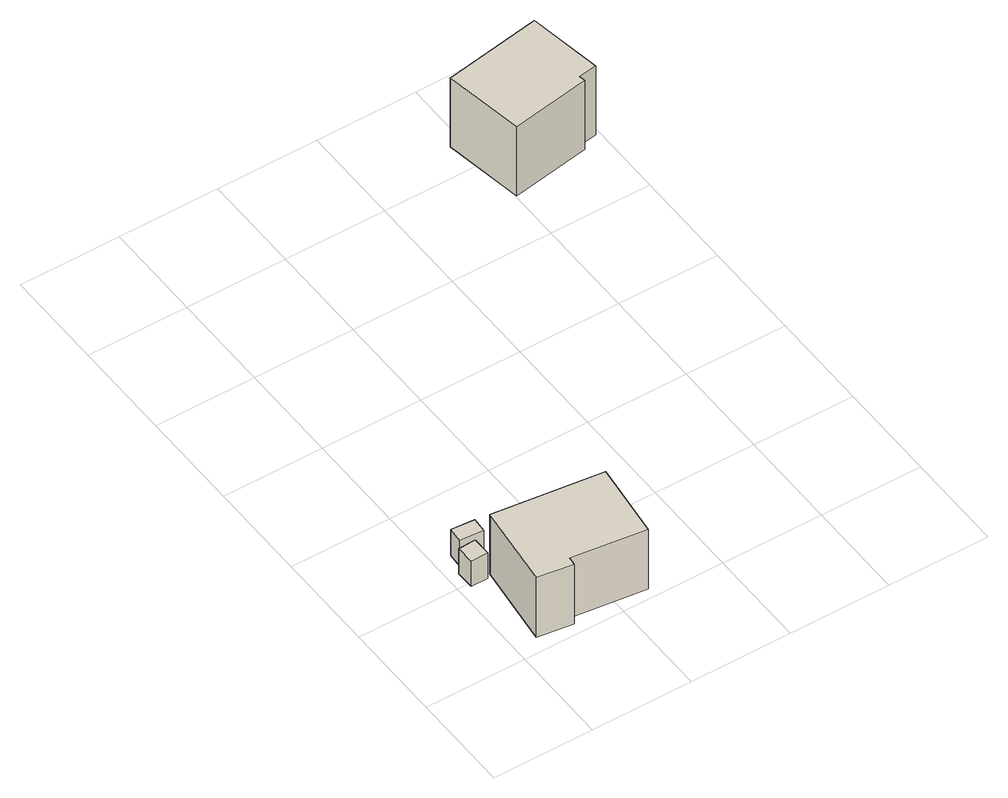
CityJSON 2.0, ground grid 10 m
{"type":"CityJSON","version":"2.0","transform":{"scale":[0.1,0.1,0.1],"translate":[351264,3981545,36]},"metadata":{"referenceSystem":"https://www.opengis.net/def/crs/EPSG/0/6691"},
"CityObjects":{
"building1":{"type":"Building","attributes":{"荒川水系越辺川洪水浸水想定区域（計画規模）.規模":"L1","荒川水系越辺川洪水浸水想定区域（計画規模）.浸水ランク":"2","荒川水系越辺川洪水浸水想定区域（計画規模）.浸水深":1.79,"荒川水系越辺川洪水浸水想定区域（想定最大規模）.規模":"L2","荒川水系越辺川洪水浸水想定区域（想定最大規模）.浸水ランク":"2","荒川水系越辺川洪水浸水想定区域（想定最大規模）.浸水深":2.15,"荒川水系越辺川洪水浸水想定区域（想定最大規模）.継続時間":21.98,"measuredHeight":3},"geometry":[{"type":"Solid","lod":"1","boundaries":[[[[0,1,2,3]],[[2,4,5,3]],[[1,6,4,2]],[[0,7,6,1]],[[3,5,7,0]],[[4,6,7,5]]]]}]},
"building2":{"type":"Building","attributes":{"荒川水系越辺川洪水浸水想定区域（計画規模）.規模":"L1","荒川水系越辺川洪水浸水想定区域（計画規模）.浸水ランク":"2","荒川水系越辺川洪水浸水想定区域（計画規模）.浸水深":1.76,"荒川水系越辺川洪水浸水想定区域（想定最大規模）.規模":"L2","荒川水系越辺川洪水浸水想定区域（想定最大規模）.浸水ランク":"2","荒川水系越辺川洪水浸水想定区域（想定最大規模）.浸水深":2.12,"荒川水系越辺川洪水浸水想定区域（想定最大規模）.継続時間":93.96,"measuredHeight":3.1},"geometry":[{"type":"Solid","lod":"1","boundaries":[[[[8,9,10,11]],[[10,12,13,11]],[[9,14,12,10]],[[8,15,14,9]],[[11,13,15,8]],[[12,14,15,13]]]]}]},
"building3":{"type":"Building","attributes":{"荒川水系越辺川洪水浸水想定区域（計画規模）.規模":"L1","荒川水系越辺川洪水浸水想定区域（計画規模）.浸水ランク":"2","荒川水系越辺川洪水浸水想定区域（計画規模）.浸水深":1.8,"荒川水系越辺川洪水浸水想定区域（想定最大規模）.規模":"L2","荒川水系越辺川洪水浸水想定区域（想定最大規模）.浸水ランク":"2","荒川水系越辺川洪水浸水想定区域（想定最大規模）.浸水深":2.17,"荒川水系越辺川洪水浸水想定区域（想定最大規模）.継続時間":21.98,"measuredHeight":8.7},"geometry":[{"type":"Solid","lod":"1","boundaries":[[[[16,17,18,19,20,21]],[[20,22,23,21]],[[19,24,22,20]],[[18,25,24,19]],[[17,26,25,18]],[[16,27,26,17]],[[21,23,27,16]],[[22,24,25,26,27,23]]]]}]},
"building4":{"type":"Building","attributes":{"荒川水系越辺川洪水浸水想定区域（想定最大規模）.規模":"L2","荒川水系越辺川洪水浸水想定区域（想定最大規模）.浸水ランク":"1","荒川水系越辺川洪水浸水想定区域（想定最大規模）.浸水深":0.008,"荒川水系越辺川洪水浸水想定区域（想定最大規模）.継続時間":0,"measuredHeight":9.2},"geometry":[{"type":"Solid","lod":"1","boundaries":[[[[28,29,30,31,32,33]],[[32,34,35,33]],[[31,36,34,32]],[[30,37,36,31]],[[29,38,37,30]],[[28,39,38,29]],[[33,35,39,28]],[[34,36,37,38,39,35]]]]}]}
},
"vertices":[
[25,110,6],[25,91,6],[8,91,6],[8,109,6],[8,91,36],[8,109,36],[25,91,36],[25,110,36],
[37,128,7],[36,113,7],[13,115,7],[14,130,7],[13,115,38],[14,130,38],[36,113,38],[37,128,38],
[126,2,10],[53,11,10],[52,3,10],[17,8,10],[27,91,10],[135,78,10],[27,91,81],[135,78,81],[17,8,81],[52,3,81],[53,11,81],[126,2,81],
[396,474,0],[378,471,0],[379,465,0],[301,452,0],[288,531,0],[384,547,0],[288,531,82],[384,547,82],[301,452,82],[379,465,82],[378,471,82],[396,474,82]
]}
